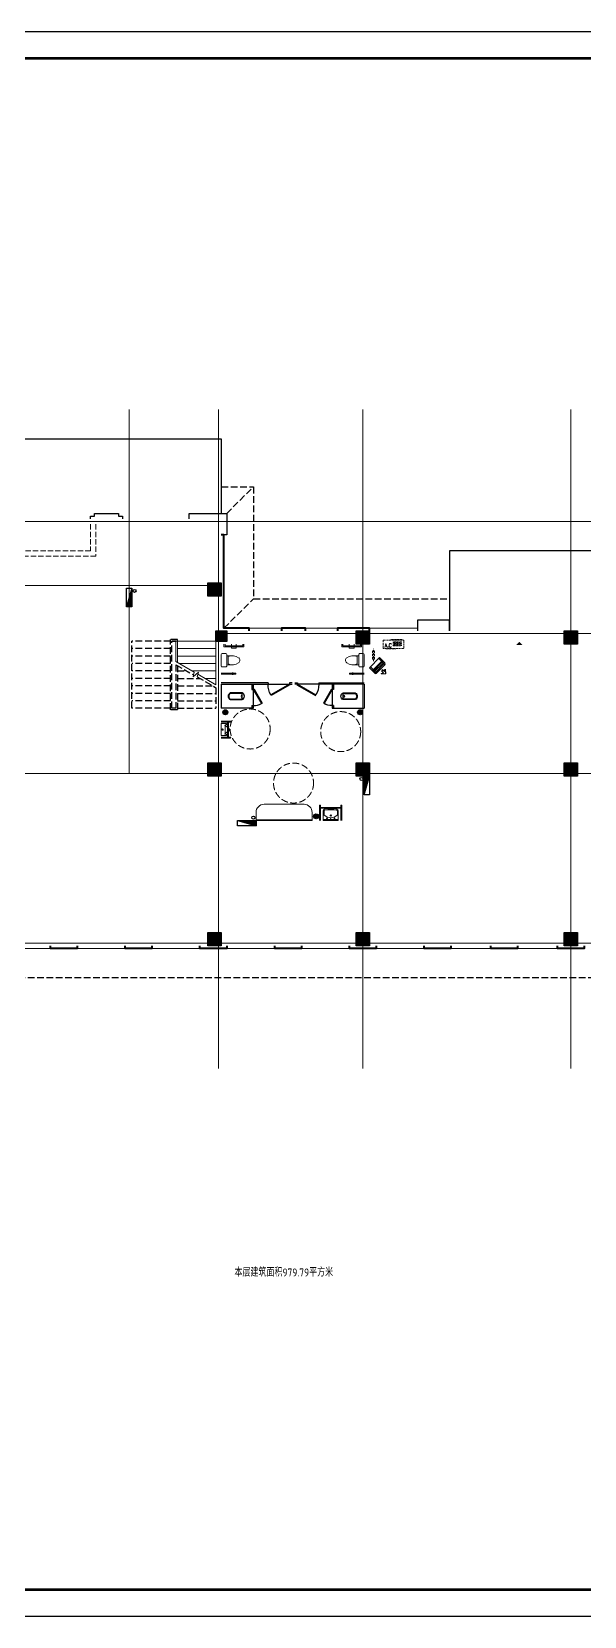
# Model space of a CAD drawing. Extents: x 1188826 to 1909461, y 608442 to 1651179.
# Drawn here: x 1320183 to 1340888, y 1112319 to 1171719 of the extents above; entities that cross this region are included whole.
import ezdxf

# ---------------------------------------------------------------- set-up
doc = ezdxf.new("R2010")
doc.units = 0
doc.header["$LTSCALE"] = 1000
doc.header["$MEASUREMENT"] = 0
for name, pattern in [('__DASH', [0.35, 0.25, -0.1]), ('ACAD_ISO10W100', [18.5, 12, -3, 0.5, -3]), ('DASH', [0.35, 0.25, -0.1]), ('DOTE', [2.42, 2, -0.2, 0.02, -0.2]), ('HIDDEN', [0.375, 0.25, -0.125])]:
    doc.linetypes.add(name, pattern=pattern)
for name, color, linetype in [('A-AC', 167, 'Continuous'), ('A-EQPM-MECH', 191, 'Continuous'), ('A-STAR(楼梯)', 51, 'Continuous'), ('EQUIP_地漏', 7, 'Continuous'), ('EQUIP_消火栓', 7, 'Continuous'), ('S-COLU-HATCH', 30, 'Continuous'), ('S-COLU-LINE1', 6, 'Continuous'), ('VPIPE-不分区消火栓', 1, 'X'), ('卫生间', 6, 'Continuous'), ('图框', 140, 'Continuous'), ('平面线脚', 30, 'Continuous'), ('房间名称', 255, 'Continuous'), ('洁具', 200, 'Continuous')]:
    doc.layers.add(name, color=color, linetype=linetype)
for name, color, linetype, lineweight in [('DOTE', 19, 'DOTE', 9), ('LVTRY', 1, 'Continuous', 13), ('STAIR', 2, 'Continuous', 18), ('WALL', 9, 'Continuous', 40), ('平面-看线', 45, 'Continuous', 15), ('平面-空调室内机', 176, 'Continuous', 9), ('平面-空调预留孔', 173, 'Continuous', 15)]:
    doc.layers.add(name, color=color, linetype=linetype, lineweight=lineweight)
doc.styles.add('_TCH_DIM', font='SIMPLEX.shx', dxfattribs={"width": 0.7, "bigfont": 'GBCBIG.shx'})
doc.styles.add('DIM_FONT', font='SIMPLEX.shx', dxfattribs={"width": 0.56})
doc.styles.get("Standard").update_dxf_attribs({"font": 'gbenor.shx', "bigfont": 'gbcbig.shx'})
doc.linetypes.add('X', pattern='A,3,-0.2,["X",Standard,S=0.25,R=0,X=-0.1,Y=-0.115],-0.25', length=3.45)

# ---------------------------------------------------------------- blocks, each defined once
blk = doc.blocks.new('A$C752800CC')
at = {"layer": 'LVTRY'}
for p, q in [((380, 0), (820, 0)), ((1082, 0), (1082, -549)), ((1122, 0), (1122, -549)), ((0, -100), (95, -100)), ((0, -140), (55, -140)), ((0, -377), (55, -377)), ((0, -562), (55, -562)), ((55, -140), (55, -800)), ((95, -100), (95, -840)), ((95, -377), (150, -377)), ((95, -562), (150, -562)), ((150, -377), (150, -562)), ((350, -170), (350, -30)), ((820, -200), (380, -200)), ((430, -200), (430, -430)), ((740, -260), (460, -260)), ((770, -200), (770, -430)), ((850, -30), (850, -170)), ((1072, -409), (1082, -409)), ((1072, -409), (1072, -449)), ((1072, -449), (1082, -449)), ((1082, -549), (1122, -549)), ((1122, -409), (1132, -409)), ((1122, -449), (1132, -449)), ((1132, -409), (1132, -449)), ((0, -800), (55, -800)), ((0, -840), (95, -840))]:
    blk.add_line(p, q, dxfattribs=at)
for centre, radius, start, end in [((380, -30), 30, 90, 180), ((820, -30), 30, 0, 90), ((380, -170), 30, 180, 270), ((827, -412), 398, 157.45048, 216.63815), ((373, -412), 398, 323.36186, 22.54953), ((820, -170), 30, 270, 0), ((600, -589), 110, 213.45086, 326.54914)]:
    blk.add_arc(centre, radius, start, end, dxfattribs=at)
at = {"layer": 'LVTRY', "style": 'DIM_FONT', "text_generation_flag": 4, "width": 0.8, "flags": 9}
for tag in ['YSIZE', 'XSIZE']:
    blk.add_attdef(tag, (600, 0), '', height=0.5, rotation=180, dxfattribs=at)
blk = doc.blocks.new('BFBFGBVDVD')
at = {"layer": '洁具', "color": 1}
for p, q in [((1180497, 1092194), (1180597, 1092194)), ((1183147, 1092144), (1180497, 1092144)), ((1180582, 1092118), (1180597, 1092144)), ((1180582, 1092118), (1181275, 1091718)), ((1180597, 1092194), (1180597, 1092144)), ((1180597, 1092144), (1181290, 1091744)), ((1181397, 1092194), (1181397, 1092144)), ((1181397, 1092194), (1183147, 1092194)), ((1181275, 1091718), (1181290, 1091744))]:
    blk.add_line(p, q, dxfattribs=at)
blk.add_arc((1180597, 1092144), 800, 330, 0, dxfattribs=at)
at = {"ltscale": 0.5, "rotation": 270}
blk.add_blockref('A$C752800CC', (1183147, 1093644), dxfattribs=at)
blk = doc.blocks.new('cssd')
at = {"layer": '洁具', "color": 1}
for p, q in [((8184438, -430268), (8184958, -429968)), ((8184453, -430294), (8184973, -429994)), ((8184958, -429968), (8184973, -429994)), ((8184253, -431494), (8184253, -430294)), ((8184253, -430294), (8185153, -430294)), ((8184253, -430344), (8184453, -430344)), ((8184438, -430268), (8184453, -430294)), ((8184453, -430344), (8184453, -430294)), ((8185053, -430344), (8185053, -430294)), ((8185053, -430344), (8185153, -430344)), ((8185153, -430294), (8185153, -431494)), ((8184578, -430710), (8184578, -431162)), ((8184808, -430715), (8184598, -430715)), ((8184598, -430715), (8184598, -431156)), ((8184808, -431156), (8184808, -430715)), ((8184828, -431162), (8184828, -430710)), ((8184253, -431494), (8185153, -431494))]:
    blk.add_line(p, q, dxfattribs=at)
for centre, radius, start, end in [((8184453, -430294), 600, 0, 30), ((8184703, -430762), 135, 22.35514, 157.64486), ((8184703, -431094), 142, 208.51046, 331.48954), ((8184703, -431094), 122, 210.80777, 329.19223), ((8184703, -430715), 40, 180, 0)]:
    blk.add_arc(centre, radius, start, end, dxfattribs=at)
blk = doc.blocks.new('FGFGFNBFNB')
at = {"layer": '洁具', "color": 1}
for p, q in [((1179497, 1092194), (1177797, 1092194)), ((1177797, 1092144), (1180397, 1092144)), ((1179497, 1092194), (1179497, 1092144)), ((1180297, 1092144), (1179604, 1091744)), ((1180312, 1092118), (1179619, 1091718)), ((1180297, 1092194), (1180297, 1092144)), ((1180397, 1092194), (1180297, 1092194)), ((1180312, 1092118), (1180297, 1092144)), ((1179619, 1091718), (1179604, 1091744))]:
    blk.add_line(p, q, dxfattribs=at)
blk.add_arc((1180297, 1092144), 800, 180, 210, dxfattribs=at)
at = {"ltscale": 0.5, "xscale": -1, "rotation": 90}
blk.add_blockref('A$C752800CC', (1177797, 1093644), dxfattribs=at)
blk = doc.blocks.new('小便斗_01')
for p, q in [((175, 225), (0, 225)), ((0, 225), (0, -225)), ((137.5, -150), (137.5, 150)), ((150, 175), (175, 175)), ((287.5, 37.5), (150, 137.5)), ((0, -225), (175, -225)), ((150, -137.5), (287.5, -37.5)), ((175, -175), (150, -175))]:
    blk.add_line(p, q)
blk.add_circle((50, 0), 25)
for centre, radius, start, end in [((156.25, 156.25), 19.76, 108.434949, 251.565051), ((175, 200), 25, 270, 90), ((237.5, 0), 62.5, 323.130102, 36.869898), ((156.25, -156.25), 19.76, 108.434949, 251.565051), ((175, -200), 25, 270, 90)]:
    blk.add_arc(centre, radius, start, end)
blk = doc.blocks.new('A$C58953B22')
at = {"layer": 'LVTRY'}
for p, q in [((-332, 320, 0), (0, 320)), ((-332, 280, 0), (-269, 280, 0)), ((-269, -305, 0), (-269, 305, 0)), ((-234, 305, 0), (-234, -305, 0)), ((-234, 280, 0), (0, 280)), ((-332, -280, 0), (-269, -280, 0)), ((-332, -320, 0), (0, -320)), ((-234, -280, 0), (0, -280))]:
    blk.add_line(p, q, dxfattribs=at)
for centre, radius, start, end in [((-332, 300, 0), 20, 89.99937, 269.99937), ((-252, 302, 0), 17.7, 8.79741, 171.20259), ((-332, -300, 0), 20, 89.99937, 269.99937), ((-252, -302, 0), 17.7, 188.79741, 351.20259)]:
    blk.add_arc(centre, radius, start, end, dxfattribs=at)
at = {"layer": 'LVTRY', "xscale": -1}
blk.add_blockref('小便斗_01', (0, 0), dxfattribs=at)
blk = doc.blocks.new('_LV1')
for p, q in [((-280, 0), (280, 0)), ((-280, 0), (-280, -361)), ((280, 0), (280, -361)), ((-280, -29), (280, -29)), ((-251, -356), (-251, -214)), ((0, -29), (-90, -29)), ((-90, -29), (90, -29)), ((251, -356), (251, -215))]:
    blk.add_line(p, q)
for centre, radius in [((-139, -69), 15), ((1, -182), 24.9), ((0, -57), 8), ((139, -69), 15)]:
    blk.add_circle(centre, radius)
for centre, radius, start, end in [((-224, -361), 56, 180, 263.48098), ((-223, -214), 28, 133.15434, 180), ((-223, -356), 28, 180, 263.49841), ((0, -452), 354, 46.75809, 133.15434), ((0, 1600), 2029, 263.48098, 276.51902), ((0, 1600), 1997, 263.49841, 276.51223), ((223, -356), 28, 276.51223, 0), ((224, -361), 56, 276.51902, 0), ((223, -215), 28, 0, 46.75809)]:
    blk.add_arc(centre, radius, start, end)
blk = doc.blocks.new('A$C549C535F')
at = {"layer": 'LVTRY'}
for p, q in [((0, 0), (-550, 0)), ((0, -40), (-550, -40)), ((-485, -800), (-485, -40)), ((-455, -800), (-455, -40)), ((0, -800), (-550, -800)), ((0, -840), (-550, -840))]:
    blk.add_line(p, q, dxfattribs=at)
for centre in [(-550, -20), (-550, -820)]:
    blk.add_arc(centre, 20, 89.99937, 269.99937, dxfattribs=at)
at = {"layer": 'LVTRY', "extrusion": (0, 0, -1), "zscale": -1, "rotation": 90}
blk.add_blockref('_LV1', (0, -420), dxfattribs=at)
blk = doc.blocks.new('QER5Y5WE3')
for p, q in [((-194, 188), (-1, 388)), ((194, -188), (-194, 188)), ((72, 389), (-156, 153)), ((292, -73), (-90, 296)), ((321, -43), (-61, 326)), ((360, -17), (-29, 359)), ((389, 14), (0, 389)), ((72, 389), (387, 86)), ((387, 86), (159, -151)), ((388, 13), (194, -188)), ((236, 408), (404, 419)), ((326, 383), (236, 408)), ((326, 383), (253, 308)), ((297, 307), (253, 308)), ((299, 264), (297, 307)), ((372, 340), (299, 264)), ((399, 251), (372, 340)), ((399, 251), (404, 419))]:
    blk.add_line(p, q)
for centre, start, end in [((36, 352), 46.01539, 136.01539), ((351, 49), 316.01539, 46.01539)]:
    blk.add_arc(centre, 51.3, start, end)
blk = doc.blocks.new('gsergvr')
at = {"layer": '平面-空调预留孔', "linetype": 'DASH', "ltscale": 0.3}
for p, q in [((34075, 17176), (34075, 17166)), ((34085, 17156), (34438, 17156)), ((34448, 17166), (34448, 17176))]:
    blk.add_line(p, q, dxfattribs=at)
blk.add_lwpolyline([(34729, 17176), (33989, 17176, -0.414214), (33969, 17196), (33969, 17466, -0.414214), (33989, 17486), (34729, 17486, -0.414214), (34749, 17466), (34749, 17196, -0.414214)], format="xyb", close=True, dxfattribs=at)
for points in [[(34679, 17515), (34260, 17515), (34260, 17500), (34679, 17500)], [(34658, 17428), (34343, 17428), (34343, 17399), (34658, 17399)], [(34658, 17362), (34343, 17362), (34343, 17333), (34658, 17333)], [(34658, 17296), (34343, 17296), (34343, 17267), (34658, 17267)]]:
    blk.add_lwpolyline(points, close=True, dxfattribs=at)
for centre, start, end in [((34085, 17166), 180, 270), ((34438, 17166), 270, 0)]:
    blk.add_arc(centre, 10, start, end, dxfattribs=at)
at = {"layer": '平面-空调预留孔', "linetype": 'DASH', "ltscale": 0.3, "style": '_TCH_DIM', "width": 0.705882}
blk.add_text('A.C', height=146.9, dxfattribs=at).set_placement((34028, 17216))
blk = doc.blocks.new('dongkong')
at = {"layer": '平面-空调预留孔', "linetype": 'HIDDEN', "ltscale": 0.3}
for p, q in [((-603796, 210900), (-603796, 210431)), ((-603836, 210821), (-603836, 210511)), ((-603836, 210821), (-603756, 210821)), ((-603756, 210821), (-603756, 210511))]:
    blk.add_line(p, q, dxfattribs=at)
blk.add_lwpolyline([(-603756, 210511), (-603836, 210511)], dxfattribs=at)
blk = doc.blocks.new('rewerwer')
at = {"layer": 'S-COLU-HATCH'}
h = blk.add_hatch(color=256, dxfattribs=at)
h.dxf.hatch_style = 1
h.paths.add_polyline_path([(1326788, 1151056), (1327288, 1151056), (1327288, 1150556), (1326788, 1150556)])
h = blk.add_hatch(color=256, dxfattribs=at)
h.dxf.hatch_style = 1
h.paths.add_polyline_path([(1327088, 1149256), (1327488, 1149256), (1327488, 1148856), (1327088, 1148856)])
h = blk.add_hatch(color=256, dxfattribs=at)
h.dxf.hatch_style = 1
h.paths.add_polyline_path([(1332338, 1149256), (1332838, 1149256), (1332838, 1148756), (1332338, 1148756)])
h = blk.add_hatch(color=256, dxfattribs=at)
h.dxf.hatch_style = 1
h.paths.add_polyline_path([(1340138, 1149256), (1340638, 1149256), (1340638, 1148756), (1340138, 1148756)])
h = blk.add_hatch(color=256, dxfattribs=at)
h.dxf.hatch_style = 1
h.paths.add_polyline_path([(1326788, 1144306), (1327288, 1144306), (1327288, 1143806), (1326788, 1143806)])
h = blk.add_hatch(color=256, dxfattribs=at)
h.dxf.hatch_style = 1
h.paths.add_polyline_path([(1326788, 1144306), (1327288, 1144306), (1327288, 1143806), (1326788, 1143806)])
h = blk.add_hatch(color=256, dxfattribs=at)
h.dxf.hatch_style = 1
h.paths.add_polyline_path([(1332338, 1144306), (1332838, 1144306), (1332838, 1143806), (1332338, 1143806)])
h = blk.add_hatch(color=256, dxfattribs=at)
h.dxf.hatch_style = 1
h.paths.add_polyline_path([(1340138, 1144306), (1340638, 1144306), (1340638, 1143806), (1340138, 1143806)])
h = blk.add_hatch(color=256, dxfattribs=at)
h.dxf.hatch_style = 1
h.paths.add_polyline_path([(1326788, 1137956), (1327288, 1137956), (1327288, 1137456), (1326788, 1137456)])
h = blk.add_hatch(color=256, dxfattribs=at)
h.dxf.hatch_style = 1
h.paths.add_polyline_path([(1332338, 1137956), (1332838, 1137956), (1332838, 1137456), (1332338, 1137456)])
h = blk.add_hatch(color=256, dxfattribs=at)
h.dxf.hatch_style = 1
h.paths.add_polyline_path([(1340138, 1137956), (1340638, 1137956), (1340638, 1137456), (1340138, 1137456)])
at = {"layer": 'S-COLU-LINE1'}
for points in [[(1326788, 1151056), (1327288, 1151056), (1327288, 1150556), (1326788, 1150556)], [(1327088, 1149256), (1327488, 1149256), (1327488, 1148856), (1327088, 1148856)], [(1332338, 1149256), (1332838, 1149256), (1332838, 1148756), (1332338, 1148756)], [(1340138, 1149256), (1340638, 1149256), (1340638, 1148756), (1340138, 1148756)], [(1326788, 1144306), (1327288, 1144306), (1327288, 1143806), (1326788, 1143806)], [(1326788, 1144306), (1327288, 1144306), (1327288, 1143806), (1326788, 1143806)], [(1332338, 1144306), (1332838, 1144306), (1332838, 1143806), (1332338, 1143806)], [(1340138, 1144306), (1340638, 1144306), (1340638, 1143806), (1340138, 1143806)], [(1326788, 1137956), (1327288, 1137956), (1327288, 1137456), (1326788, 1137456)], [(1332338, 1137956), (1332838, 1137956), (1332838, 1137456), (1332338, 1137456)], [(1340138, 1137956), (1340638, 1137956), (1340638, 1137456), (1340138, 1137456)]]:
    blk.add_lwpolyline(points, close=True, dxfattribs=at)
blk = doc.blocks.new('$TwtSys$00000434')
for p, q in [((-0.5, 0.5), (-0.5, -0.5)), ((-0.5, -0.5), (0.5, 0.5)), ((0.5, 0.5), (-0.5, 0.5)), ((0.5, -0.5), (0.5, 0.5)), ((-0.5, -0.5), (0.5, -0.5))]:
    blk.add_line(p, q)
blk.add_solid([(0.5, -0.5), (0.5, 0.5), (-0.5, -0.5)])
blk = doc.blocks.new('$TwtSys$00000141')
for p, q in [((-94, 8), (-10, 92)), ((-94, 8), (-10, 92)), ((-87, -35), (35, 87)), ((-87, -35), (35, 87)), ((-66, -66), (66, 66)), ((-66, -66), (66, 66)), ((-32, -87), (88, 33)), ((-32, -87), (88, 33)), ((11, -92), (92, -11)), ((11, -92), (92, -11))]:
    blk.add_line(p, q)
blk.add_circle((0, 0), 94)
blk.add_circle((0, 0), 94)

msp = doc.modelspace()

# ---------------------------------------------------------------- hatches: boundary and pattern name
at = {"layer": 'WALL'}
msp.add_hatch(color=1, dxfattribs=at).paths.add_polyline_path([(1338450, 1148848), (1338330, 1148728), (1338570, 1148728)])

# ---------------------------------------------------------------- linework, layer by layer
at = {"layer": 'A-EQPM-MECH'}
for points in [[(1293088, 1153656), (1293088, 1156456), (1327288, 1156456), (1327288, 1153656)], [(1347838, 1149256), (1347838, 1152256), (1335838, 1152257), (1335838, 1149257)]]:
    msp.add_lwpolyline(points, dxfattribs=at)
at = {"layer": 'A-STAR(楼梯)', "color": 8, "linetype": '__DASH'}
for p, q in [((1323938, 1146356), (1323938, 1148876)), ((1325378, 1148876), (1323938, 1148876)), ((1325378, 1146296), (1325378, 1148936)), ((1325438, 1146356), (1325438, 1148876)), ((1325438, 1148876), (1325588, 1148876)), ((1325438, 1146356), (1325438, 1148876)), ((1325588, 1148876), (1325438, 1148876)), ((1325378, 1148596), (1323938, 1148596)), ((1325378, 1148316), (1323938, 1148316)), ((1325378, 1148036), (1323938, 1148036)), ((1325378, 1147756), (1323938, 1147756)), ((1325588, 1147991), (1325588, 1146356)), ((1325588, 1147991), (1326246, 1147611)), ((1325588, 1147991), (1325588, 1146356)), ((1325648, 1147957), (1325648, 1146296)), ((1325648, 1147756), (1325995, 1147756)), ((1325378, 1147476), (1323938, 1147476)), ((1325378, 1147196), (1323938, 1147196)), ((1325648, 1147476), (1326480, 1147476)), ((1325648, 1147196), (1326965, 1147196)), ((1326385, 1147531), (1327088, 1147125)), ((1327088, 1147125), (1327088, 1146356)), ((1325378, 1146916), (1323938, 1146916)), ((1325378, 1146636), (1323938, 1146636)), ((1325648, 1146916), (1327088, 1146916)), ((1325648, 1146636), (1327088, 1146636)), ((1325378, 1146356), (1323938, 1146356)), ((1325648, 1146296), (1325378, 1146296)), ((1325588, 1146356), (1325438, 1146356)), ((1325648, 1146356), (1327088, 1146356))]:
    msp.add_line(p, q, dxfattribs=at)
msp.add_lwpolyline([(1325648, 1148876), (1325648, 1148936), (1325378, 1148936)], dxfattribs=at)
at = {"layer": 'DOTE', "linetype": 'ACAD_ISO10W100', "ltscale": 100}
for p, q in [((1323838, 1157556), (1323838, 1143906)), ((1327188, 1157556), (1327188, 1132856)), ((1332588, 1157556), (1332588, 1132856)), ((1340388, 1157556), (1340388, 1132856)), ((1368788, 1153356), (1291011, 1153356)), ((1327188, 1150956), (1291011, 1150956)), ((1368788, 1149156), (1327188, 1149156)), ((1310188, 1143906), (1368788, 1143906)), ((1291011, 1137556), (1368788, 1137556))]:
    msp.add_line(p, q, dxfattribs=at)
at = {"layer": 'LVTRY'}
msp.add_lwpolyline([(1330688, 1142156), (1328588, 1142156), (1328588, 1142456, -0.414214), (1328888, 1142756), (1330388, 1142756, -0.414214), (1330688, 1142456)], format="xyb", close=True, dxfattribs=at)
msp.add_lwpolyline([(1330688, 1142156), (1328588, 1142156), (1328588, 1142176), (1330688, 1142176)], close=True, dxfattribs=at)
at = {"layer": 'STAIR'}
for p, q in [((1325588, 1148876), (1325588, 1148107)), ((1325588, 1148876), (1325588, 1148107)), ((1325648, 1148876), (1327088, 1148876)), ((1325648, 1148876), (1325648, 1148072)), ((1327088, 1148876), (1327088, 1147241)), ((1325648, 1148596), (1327088, 1148596)), ((1325648, 1148316), (1327088, 1148316)), ((1325588, 1148107), (1326273, 1147711)), ((1325710, 1148036), (1327088, 1148036)), ((1326195, 1147756), (1327088, 1147756)), ((1326227, 1147539), (1326433, 1147712)), ((1326273, 1147711), (1326227, 1147539)), ((1326433, 1147712), (1326385, 1147531)), ((1326412, 1147631), (1327088, 1147241)), ((1326680, 1147476), (1327088, 1147476))]:
    msp.add_line(p, q, dxfattribs=at)
msp.add_lwpolyline([(1325648, 1148876), (1325588, 1148876)], dxfattribs=at)
at = {"layer": 'STAIR', "color": 8, "linetype": '__DASH'}
for centre in [(1328368, 1145580), (1331760, 1145481), (1329994, 1143553)]:
    msp.add_circle(centre, 750, dxfattribs=at)
at = {"layer": 'VPIPE-不分区消火栓'}
for centre in [(1324038, 1150756), (1332538, 1143706), (1328488, 1142256)]:
    msp.add_circle(centre, 55, dxfattribs=at)
at = {"layer": 'WALL'}
for points in [[(1327388, 1152856), (1327288, 1152856)], [(1328337, 1149256), (1328337, 1149356), (1327388, 1149356), (1327388, 1152856)], [(1330438, 1149256), (1330438, 1149356), (1329537, 1149356), (1329537, 1149256)], [(1332838, 1149256), (1332838, 1149356), (1331638, 1149356), (1331638, 1149256)], [(1321888, 1137456), (1321888, 1137356), (1320888, 1137356), (1320888, 1137456)], [(1324688, 1137456), (1324688, 1137356), (1323688, 1137356), (1323688, 1137456)], [(1327488, 1137456), (1327488, 1137356), (1326488, 1137356), (1326488, 1137456)], [(1330288, 1137456), (1330288, 1137356), (1329288, 1137356), (1329288, 1137456)], [(1333088, 1137456), (1333088, 1137356), (1332088, 1137356), (1332088, 1137456)], [(1335888, 1137456), (1335888, 1137356), (1334888, 1137356), (1334888, 1137456)], [(1338388, 1137456), (1338388, 1137356), (1337388, 1137356), (1337388, 1137456)], [(1340888, 1137456), (1340888, 1137356), (1339888, 1137356), (1339888, 1137456)]]:
    msp.add_lwpolyline(points, dxfattribs=at)
at = {"layer": '卫生间', "color": 5, "linetype": 'DASH'}
for points in [[(1327288, 1154656), (1328488, 1154656), (1328488, 1150456), (1335838, 1150457)], [(1327488, 1153656), (1328488, 1154656)], [(1327388, 1149356), (1328488, 1150456)], [(1365088, 1136256), (1315937, 1136256)]]:
    msp.add_lwpolyline(points, dxfattribs=at)
at = {"layer": '图框'}
msp.add_lwpolyline([(1278970, 1112319), (1384070, 1112319), (1384070, 1171719), (1278970, 1171719)], close=True, dxfattribs=at)
at = {"layer": '图框', "const_width": 100}
msp.add_lwpolyline([(1281470, 1113319), (1383070, 1113319), (1383070, 1170719), (1281470, 1170719)], close=True, dxfattribs=at)
at = {"layer": '平面-看线', "linetype": 'DASH', "ltscale": 0.8}
for points in [[(1322588, 1153256), (1322588, 1152057), (1318838, 1152057)], [(1322388, 1153256), (1322388, 1152257), (1318838, 1152257)]]:
    msp.add_lwpolyline(points, dxfattribs=at)
at = {"layer": '平面-看线'}
for points in [[(1328337, 1149356), (1329537, 1149356)], [(1330438, 1149356), (1331638, 1149356)], [(1332838, 1149356), (1334638, 1149356)], [(1319088, 1137356), (1320888, 1137356)], [(1321888, 1137356), (1323688, 1137356)], [(1324688, 1137356), (1326488, 1137356)], [(1327488, 1137356), (1329288, 1137356)], [(1330288, 1137356), (1332088, 1137356)], [(1333088, 1137356), (1334888, 1137356)], [(1335888, 1137356), (1337388, 1137356)], [(1338388, 1137356), (1339888, 1137356)]]:
    msp.add_lwpolyline(points, dxfattribs=at)
at = {"layer": '平面线脚'}
for points in [[(1322388, 1153456), (1322388, 1153556), (1322538, 1153556), (1322538, 1153656), (1323438, 1153656), (1323438, 1153556), (1323588, 1153556), (1323588, 1153456)], [(1326088, 1153456), (1326088, 1153656), (1327488, 1153656), (1327488, 1152856), (1327288, 1152856)], [(1335838, 1149256), (1335838, 1149656), (1334638, 1149656), (1334638, 1149256)]]:
    msp.add_lwpolyline(points, dxfattribs=at)

# ---------------------------------------------------------------- block references
at = {"xscale": -1}
for name in ['BFBFGBVDVD', 'FGFGFNBFNB']:
    msp.add_blockref(name, (2510435, 55113), dxfattribs=at)
for name, p, rotation in [('A$C58953B22', (1327288, 1145556), 180), ('A$C549C535F', (1331807, 1142156), 270)]:
    msp.add_blockref(name, p, dxfattribs=dict(rotation=rotation))
at = {"layer": 'A-AC', "linetype": 'ByBlock', "rotation": 268.9846063388433}
msp.add_blockref('QER5Y5WE3', (1333029, 1148065), dxfattribs=at)
at = {"layer": 'EQUIP_地漏'}
for p in [(1327438, 1146206), (1332488, 1146206), (1330837, 1142306)]:
    msp.add_blockref('$TwtSys$00000141', p, dxfattribs=at)
at = {"layer": 'EQUIP_消火栓', "xscale": -700, "yscale": 200, "zscale": 700}
for p, rotation in [((1323838, 1150506), 90.00000000002966), ((1332738, 1143456), 269.9999999999747), ((1328238, 1142056), 180)]:
    msp.add_blockref('$TwtSys$00000434', p, dxfattribs=dict(at, rotation=rotation))
at = {"layer": 'S-COLU-LINE1'}
msp.add_blockref('rewerwer', (0, 0), dxfattribs=at)
at = {"layer": '平面-空调室内机', "ltscale": 0.3, "xscale": -1, "rotation": 180}
msp.add_blockref('dongkong', (1936784, 1359017), dxfattribs=at)
at = {"layer": '平面-空调预留孔'}
msp.add_blockref('gsergvr', (1299379, 1131425), dxfattribs=at)
at = {"layer": '洁具', "linetype": 'Continuous', "rotation": 269.9999999966305}
msp.add_blockref('cssd', (1758781, 9331509), dxfattribs=at)
at = {"layer": '洁具', "linetype": 'Continuous', "xscale": -1, "rotation": 90.00000000343613}
msp.add_blockref('cssd', (901144, 9331509), dxfattribs=at)

# ---------------------------------------------------------------- texts
at = {"layer": '房间名称'}
msp.add_text('本层建筑面积979.79平方米', height=300, dxfattribs=at).set_placement((1327779, 1125057))

doc.saveas('drawing.dxf')
